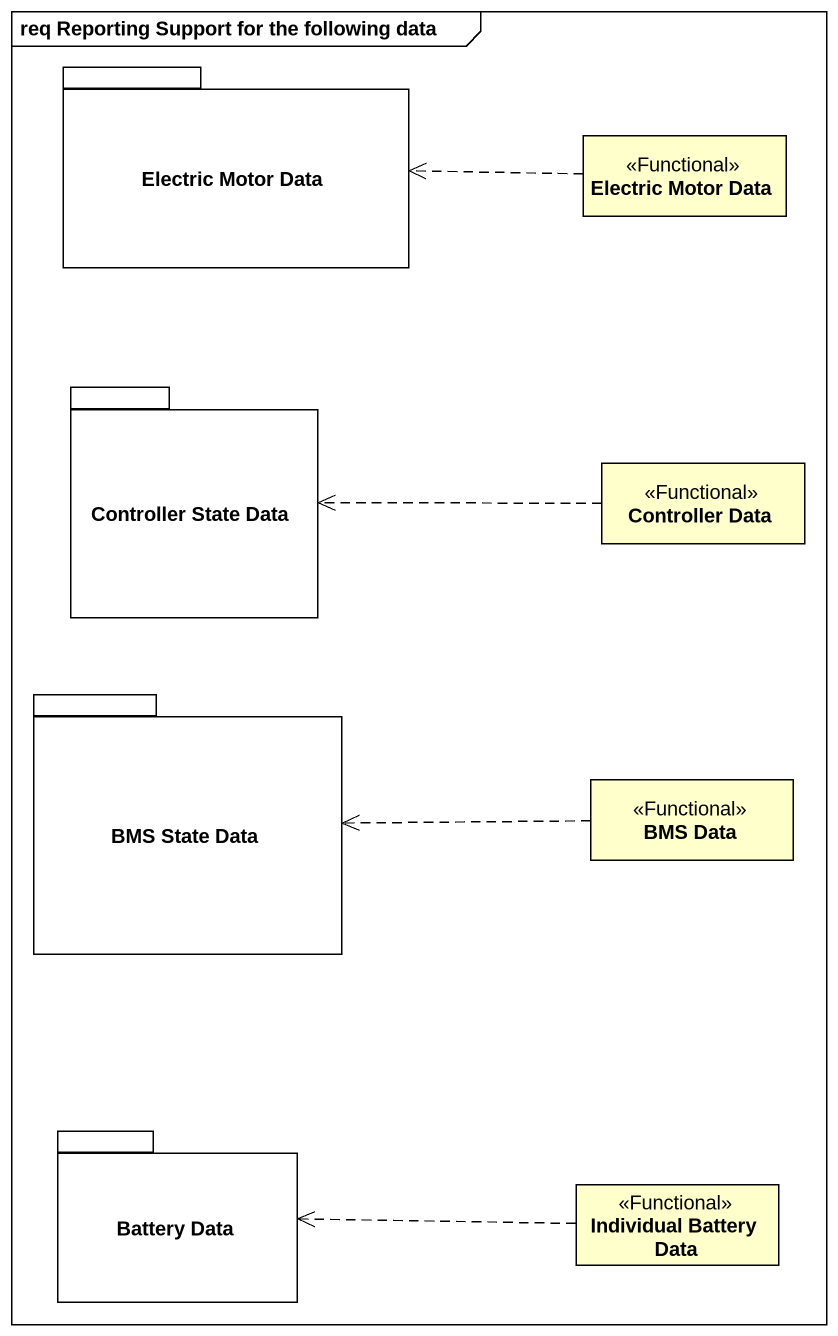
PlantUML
@startuml
mainframe req Reporting Support for the following data
hide circle
hide empty members
package "Electric Motor Data" as Electric_Motor_Data {
}
class "Electric Motor Data" as Electric_Motor_Data_2 <<Functional>>
package "Controller State Data" as Controller_State_Data {
}
class "Controller Data" as Controller_Data <<Functional>>
package "BMS State Data" as BMS_State_Data {
}
class "BMS Data" as BMS_Data <<Functional>>
package "Battery Data" as Battery_Data {
}
class "Individual Battery Data" as Individual_Battery_Data <<Functional>>
Electric_Motor_Data_2 .left.> Electric_Motor_Data
Controller_Data .left.> Controller_State_Data
BMS_Data .left.> BMS_State_Data
Individual_Battery_Data .left.> Battery_Data
@enduml
